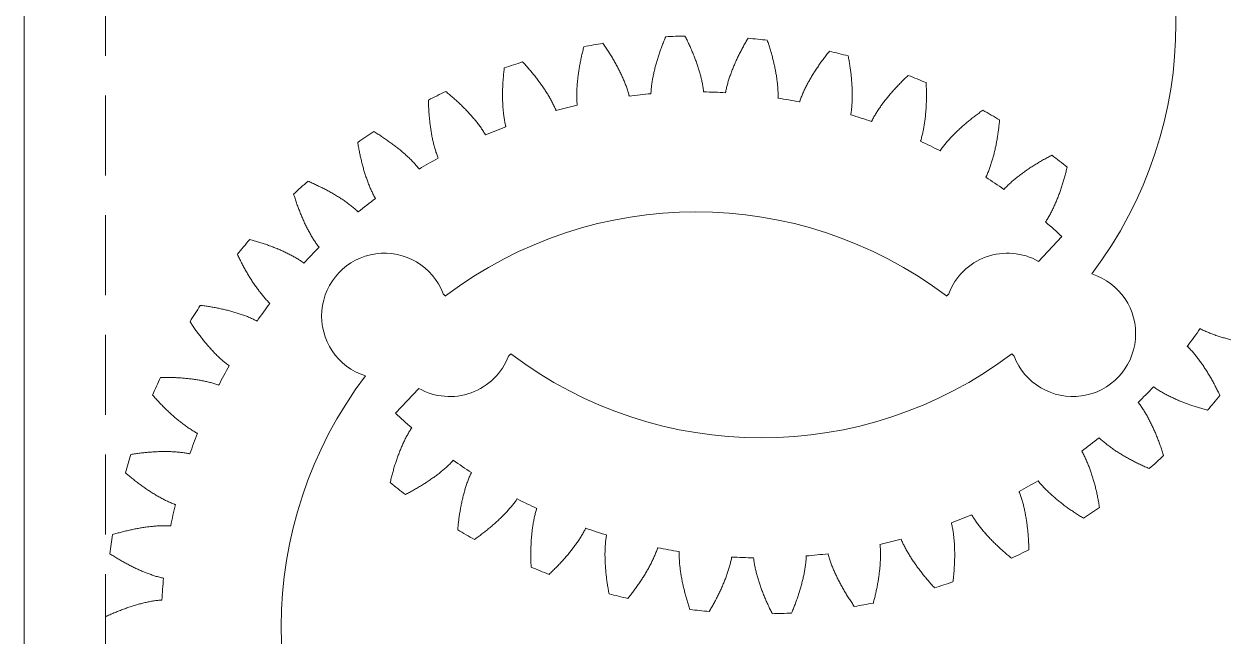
# Model space of a CAD drawing. Header units: millimetres. Extents: x 25 to 635, y 25 to 330.
# Drawn here: x 25.4 to 120.9, y 80.9 to 129.7 of the extents above; entities that cross this region are included whole.
import ezdxf

# ---------------------------------------------------------------- set-up
doc = ezdxf.new("R2010")
doc.units = ezdxf.units.MM
doc.header["$MEASUREMENT"] = 0
doc.linetypes.add('HIDDEN', pattern=[0.375, 0.25, -0.125])
for name, color, linetype, lineweight in [('Bounding Box', 7, 'Continuous', 0), ('Safe Area', 7, 'HIDDEN', 0), ('Single Set', 7, 'Continuous', 0)]:
    doc.layers.add(name, color=color, linetype=linetype, lineweight=lineweight)

msp = doc.modelspace()

# ---------------------------------------------------------------- linework, layer by layer
at = {"layer": 'Bounding Box'}
msp.add_lwpolyline([(25.4, 25.4), (635, 25.4), (635, 330.2), (25.4, 330.2)], close=True, dxfattribs=at)
at = {"layer": 'Safe Area', "ltscale": 25.4}
msp.add_lwpolyline([(628.775, 31.875), (628.775, 323.975), (31.875, 323.975), (31.875, 31.875)], close=True, dxfattribs=at)
at = {"layer": 'Single Set', "color": 1}
for p, q in [((106.134, 110.755), (107.988, 112.73)), ((110.374, 109.765), (110.382, 109.757)), ((58.76, 108.178), (58.94, 107.998)), ((98.81, 107.998), (98.99, 108.178)), ((64.14, 103.401), (63.96, 103.221)), ((104.19, 103.221), (104.01, 103.401)), ((52.576, 101.634), (52.568, 101.643)), ((56.816, 100.645), (54.962, 98.67))]:
    msp.add_line(p, q, dxfattribs=at)
for centre, radius, start, end in [((84.075, 129.7), 33, 322.83748, 37.16252), ((78.875, 81.7), 47, 99.0628, 100.9372), ((78.875, 81.7), 47, 91.0628, 92.9372), ((78.875, 81.7), 47, 83.0628, 84.9372), ((78.875, 81.7), 47, 75.0628, 76.9372), ((78.875, 81.7), 47, 107.0628, 108.9372), ((78.875, 81.7), 47, 67.0628, 68.9372), ((78.875, 81.7), 47, 115.0628, 116.9372), ((78.875, 81.7), 42.549, 86.82626, 89.17374), ((78.875, 81.7), 42.549, 94.82626, 97.17374), ((78.875, 81.7), 42.549, 78.82626, 81.17374), ((78.875, 81.7), 42.549, 102.82626, 105.17374), ((78.875, 81.7), 42.549, 70.82626, 73.17374), ((78.875, 81.7), 47, 59.0628, 60.9372), ((78.875, 81.7), 42.549, 110.82626, 113.17374), ((78.875, 81.7), 47, 123.0628, 124.9372), ((78.875, 81.7), 42.549, 62.82626, 65.17374), ((78.875, 81.7), 42.549, 118.82626, 121.17374), ((78.875, 81.7), 47, 51.0628, 52.9372), ((78.875, 81.7), 47, 131.0628, 132.9372), ((78.875, 81.7), 42.549, 54.82626, 57.17374), ((78.875, 81.7), 42.549, 126.82626, 129.17374), ((78.875, 81.7), 33, 52.83748, 127.16252), ((78.875, 81.7), 42.549, 46.82626, 49.17374), ((78.875, 81.7), 47, 139.0628, 140.9372), ((78.875, 81.7), 42.549, 134.82626, 137.17374), ((54.085, 106.407), 5, 20.74948, 252.34688), ((103.665, 106.407), 5, 60.40808, 159.25052), ((108.865, 104.993), 5, 200.74948, 72.34688), ((78.875, 81.7), 47, 147.0628, 148.9372), ((78.875, 81.7), 42.549, 142.82626, 145.17374), ((84.075, 129.7), 42.549, 322.82626, 325.17374), ((59.285, 104.993), 5, 240.40808, 339.25052), ((84.075, 129.7), 33, 232.83748, 307.16252), ((78.875, 81.7), 42.549, 150.82626, 153.17374), ((78.875, 81.7), 47, 155.0628, 156.9372), ((78.875, 81.7), 33, 142.83748, 217.16252), ((84.075, 129.7), 42.549, 314.82626, 317.17374), ((84.075, 129.7), 47, 319.0628, 320.9372), ((84.075, 129.7), 42.549, 226.82626, 229.17374), ((78.875, 81.7), 42.549, 158.82626, 161.17374), ((84.075, 129.7), 42.549, 306.82626, 309.17374), ((78.875, 81.7), 47, 163.0628, 164.9372), ((84.075, 129.7), 42.549, 234.82626, 237.17374), ((84.075, 129.7), 47, 311.0628, 312.9372), ((84.075, 129.7), 47, 231.0628, 232.9372), ((84.075, 129.7), 42.549, 298.82626, 301.17374), ((84.075, 129.7), 42.549, 242.82626, 245.17374), ((78.875, 81.7), 42.549, 166.82626, 169.17374), ((84.075, 129.7), 47, 303.0628, 304.9372), ((84.075, 129.7), 42.549, 290.82626, 293.17374), ((78.875, 81.7), 47, 171.0628, 172.9372), ((84.075, 129.7), 47, 239.0628, 240.9372), ((84.075, 129.7), 42.549, 250.82626, 253.17374), ((84.075, 129.7), 42.549, 258.82626, 261.17374), ((84.075, 129.7), 42.549, 282.82626, 285.17374), ((84.075, 129.7), 42.549, 266.82626, 269.17374), ((84.075, 129.7), 42.549, 274.82626, 277.17374), ((84.075, 129.7), 47, 295.0628, 296.9372), ((84.075, 129.7), 47, 247.0628, 248.9372), ((78.875, 81.7), 42.549, 174.82626, 177.17374), ((84.075, 129.7), 47, 287.0628, 288.9372), ((84.075, 129.7), 47, 255.0628, 256.9372), ((84.075, 129.7), 47, 279.0628, 280.9372), ((78.875, 81.7), 47, 179.0628, 180.9372), ((84.075, 129.7), 47, 263.0628, 264.9372), ((84.075, 129.7), 47, 271.0628, 272.9372)]:
    msp.add_arc(centre, radius, start, end, dxfattribs=at)
for points, knots in [([(73.562, 123.916), (73.556, 123.94), (73.525, 124.075), (73.452, 124.317), (73.343, 124.643), (73.22, 124.966), (73.086, 125.288), (72.941, 125.608), (72.787, 125.927), (72.623, 126.244), (72.451, 126.56), (72.271, 126.874), (72.082, 127.187), (71.886, 127.498), (71.683, 127.807), (71.542, 128.011), (71.472, 128.113)], [0, 0, 0, 0, 0.0074086, 0.041477, 0.0758152, 0.110422, 0.1452973, 0.180441, 0.2158529, 0.251533, 0.2874812, 0.3236977, 0.3601823, 0.3969351, 0.433956, 0.471245, 0.471245, 0.471245, 0.471245]), ([(76.467, 128.638), (76.419, 128.523), (76.323, 128.295), (76.189, 127.95), (76.062, 127.605), (75.943, 127.26), (75.832, 126.915), (75.729, 126.571), (75.635, 126.227), (75.55, 125.883), (75.475, 125.539), (75.411, 125.196), (75.358, 124.854), (75.319, 124.513), (75.298, 124.261), (75.296, 124.123), (75.295, 124.098)], [0, 0, 0, 0, 0.037289, 0.0743099, 0.1110627, 0.1475473, 0.1837637, 0.219712, 0.2553921, 0.290804, 0.3259477, 0.360823, 0.3954298, 0.4297679, 0.4638364, 0.471245, 0.471245, 0.471245, 0.471245]), ([(79.489, 124.245), (79.486, 124.269), (79.474, 124.407), (79.436, 124.657), (79.373, 124.995), (79.296, 125.332), (79.208, 125.67), (79.109, 126.007), (79.001, 126.344), (78.883, 126.681), (78.757, 127.018), (78.622, 127.354), (78.479, 127.689), (78.328, 128.025), (78.17, 128.359), (78.059, 128.581), (78.003, 128.692)], [0, 0, 0, 0, 0.0074086, 0.041477, 0.0758152, 0.110422, 0.1452973, 0.180441, 0.2158529, 0.251533, 0.2874812, 0.3236977, 0.3601823, 0.3969351, 0.433956, 0.471245, 0.471245, 0.471245, 0.471245]), ([(83.023, 128.517), (82.959, 128.41), (82.833, 128.196), (82.652, 127.874), (82.478, 127.55), (82.312, 127.225), (82.154, 126.899), (82.004, 126.572), (81.864, 126.244), (81.732, 125.915), (81.61, 125.586), (81.498, 125.255), (81.398, 124.924), (81.312, 124.592), (81.256, 124.345), (81.235, 124.208), (81.231, 124.184)], [0, 0, 0, 0, 0.037289, 0.0743099, 0.1110627, 0.1475473, 0.1837637, 0.219712, 0.2553921, 0.290804, 0.3259477, 0.360823, 0.3954298, 0.4297679, 0.4638364, 0.471245, 0.471245, 0.471245, 0.471245]), ([(85.404, 123.745), (85.405, 123.77), (85.412, 123.908), (85.409, 124.161), (85.394, 124.504), (85.365, 124.849), (85.324, 125.195), (85.274, 125.543), (85.213, 125.892), (85.143, 126.242), (85.065, 126.593), (84.978, 126.945), (84.883, 127.297), (84.781, 127.65), (84.671, 128.003), (84.591, 128.238), (84.552, 128.356)], [0, 0, 0, 0, 0.0074086, 0.041477, 0.0758152, 0.110422, 0.1452973, 0.180441, 0.2158529, 0.251533, 0.2874812, 0.3236977, 0.3601823, 0.3969351, 0.433956, 0.471245, 0.471245, 0.471245, 0.471245]), ([(69.958, 127.846), (69.926, 127.726), (69.864, 127.486), (69.778, 127.126), (69.7, 126.767), (69.63, 126.409), (69.568, 126.052), (69.515, 125.696), (69.47, 125.342), (69.434, 124.99), (69.407, 124.64), (69.391, 124.291), (69.386, 123.945), (69.395, 123.602), (69.41, 123.349), (69.426, 123.212), (69.429, 123.187)], [0, 0, 0, 0, 0.037289, 0.0743099, 0.1110627, 0.1475473, 0.1837637, 0.219712, 0.2553921, 0.290804, 0.3259477, 0.360823, 0.3954298, 0.4297679, 0.4638364, 0.471245, 0.471245, 0.471245, 0.471245]), ([(89.498, 127.484), (89.42, 127.387), (89.266, 127.193), (89.041, 126.899), (88.824, 126.602), (88.614, 126.303), (88.413, 126.003), (88.219, 125.7), (88.034, 125.395), (87.858, 125.088), (87.691, 124.778), (87.535, 124.466), (87.389, 124.152), (87.257, 123.835), (87.168, 123.598), (87.128, 123.466), (87.12, 123.443)], [0, 0, 0, 0, 0.037289, 0.0743099, 0.1110627, 0.1475473, 0.1837637, 0.219712, 0.2553921, 0.290804, 0.3259477, 0.360823, 0.3954298, 0.4297679, 0.4638364, 0.471245, 0.471245, 0.471245, 0.471245]), ([(91.192, 122.427), (91.196, 122.452), (91.223, 122.587), (91.255, 122.838), (91.288, 123.18), (91.307, 123.526), (91.315, 123.874), (91.313, 124.226), (91.302, 124.58), (91.281, 124.936), (91.253, 125.295), (91.216, 125.655), (91.171, 126.017), (91.118, 126.381), (91.058, 126.746), (91.013, 126.99), (90.99, 127.112)], [0, 0, 0, 0, 0.0074086, 0.041477, 0.0758152, 0.110422, 0.1452973, 0.180441, 0.2158529, 0.251533, 0.2874812, 0.3236977, 0.3601823, 0.3969351, 0.433956, 0.471245, 0.471245, 0.471245, 0.471245]), ([(63.622, 126.156), (63.608, 126.033), (63.579, 125.787), (63.545, 125.418), (63.518, 125.051), (63.498, 124.687), (63.486, 124.325), (63.483, 123.965), (63.487, 123.609), (63.501, 123.255), (63.523, 122.904), (63.556, 122.557), (63.599, 122.213), (63.655, 121.875), (63.705, 121.626), (63.741, 121.493), (63.747, 121.469)], [0, 0, 0, 0, 0.037289, 0.0743099, 0.1110627, 0.1475473, 0.1837637, 0.219712, 0.2553921, 0.290804, 0.3259477, 0.360823, 0.3954298, 0.4297679, 0.4638364, 0.471245, 0.471245, 0.471245, 0.471245]), ([(67.738, 122.766), (67.729, 122.789), (67.679, 122.918), (67.574, 123.148), (67.42, 123.455), (67.253, 123.758), (67.076, 124.058), (66.888, 124.355), (66.691, 124.649), (66.485, 124.941), (66.27, 125.229), (66.048, 125.515), (65.818, 125.799), (65.581, 126.079), (65.336, 126.357), (65.168, 126.54), (65.084, 126.631)], [0, 0, 0, 0, 0.0074086, 0.041477, 0.0758152, 0.110422, 0.1452973, 0.180441, 0.2158529, 0.251533, 0.2874812, 0.3236977, 0.3601823, 0.3969351, 0.433956, 0.471245, 0.471245, 0.471245, 0.471245]), ([(95.766, 125.56), (95.676, 125.474), (95.496, 125.304), (95.233, 125.044), (94.976, 124.78), (94.727, 124.514), (94.486, 124.244), (94.252, 123.971), (94.026, 123.695), (93.809, 123.415), (93.6, 123.132), (93.402, 122.845), (93.214, 122.554), (93.04, 122.258), (92.919, 122.036), (92.86, 121.911), (92.85, 121.889)], [0, 0, 0, 0, 0.037289, 0.0743099, 0.1110627, 0.1475473, 0.1837637, 0.219712, 0.2553921, 0.290804, 0.3259477, 0.360823, 0.3954298, 0.4297679, 0.4638364, 0.471245, 0.471245, 0.471245, 0.471245]), ([(62.131, 120.816), (62.119, 120.838), (62.052, 120.959), (61.915, 121.171), (61.721, 121.454), (61.513, 121.731), (61.295, 122.004), (61.068, 122.272), (60.832, 122.536), (60.587, 122.796), (60.335, 123.052), (60.075, 123.304), (59.808, 123.552), (59.534, 123.797), (59.253, 124.039), (59.061, 124.196), (58.965, 124.275)], [0, 0, 0, 0, 0.0074086, 0.041477, 0.0758152, 0.110422, 0.1452973, 0.180441, 0.2158529, 0.251533, 0.2874812, 0.3236977, 0.3601823, 0.3969351, 0.433956, 0.471245, 0.471245, 0.471245, 0.471245]), ([(96.74, 120.317), (96.748, 120.34), (96.793, 120.471), (96.86, 120.715), (96.94, 121.049), (97.007, 121.389), (97.063, 121.733), (97.111, 122.081), (97.149, 122.433), (97.178, 122.789), (97.199, 123.148), (97.213, 123.51), (97.219, 123.874), (97.217, 124.242), (97.209, 124.612), (97.198, 124.86), (97.192, 124.984)], [0, 0, 0, 0, 0.0074086, 0.041477, 0.0758152, 0.110422, 0.1452973, 0.180441, 0.2158529, 0.251533, 0.2874812, 0.3236977, 0.3601823, 0.3969351, 0.433956, 0.471245, 0.471245, 0.471245, 0.471245]), ([(57.583, 123.601), (57.586, 123.476), (57.592, 123.229), (57.61, 122.859), (57.634, 122.492), (57.665, 122.129), (57.704, 121.768), (57.75, 121.412), (57.805, 121.059), (57.867, 120.711), (57.938, 120.366), (58.019, 120.027), (58.109, 119.693), (58.212, 119.365), (58.296, 119.127), (58.35, 118.999), (58.36, 118.977)], [0, 0, 0, 0, 0.037289, 0.0743099, 0.1110627, 0.1475473, 0.1837637, 0.219712, 0.2553921, 0.290804, 0.3259477, 0.360823, 0.3954298, 0.4297679, 0.4638364, 0.471245, 0.471245, 0.471245, 0.471245]), ([(101.706, 122.782), (101.605, 122.71), (101.403, 122.567), (101.106, 122.345), (100.815, 122.12), (100.531, 121.891), (100.255, 121.658), (99.985, 121.42), (99.723, 121.178), (99.469, 120.931), (99.223, 120.679), (98.987, 120.423), (98.761, 120.161), (98.547, 119.892), (98.396, 119.689), (98.32, 119.573), (98.307, 119.553)], [0, 0, 0, 0, 0.037289, 0.0743099, 0.1110627, 0.1475473, 0.1837637, 0.219712, 0.2553921, 0.290804, 0.3259477, 0.360823, 0.3954298, 0.4297679, 0.4638364, 0.471245, 0.471245, 0.471245, 0.471245]), ([(101.941, 117.455), (101.952, 117.477), (102.015, 117.6), (102.115, 117.832), (102.24, 118.152), (102.354, 118.479), (102.458, 118.812), (102.553, 119.15), (102.64, 119.494), (102.718, 119.842), (102.79, 120.194), (102.853, 120.551), (102.91, 120.911), (102.96, 121.275), (103.003, 121.643), (103.026, 121.89), (103.038, 122.013)], [0, 0, 0, 0, 0.0074086, 0.041477, 0.0758152, 0.110422, 0.1452973, 0.180441, 0.2158529, 0.251533, 0.2874812, 0.3236977, 0.3601823, 0.3969351, 0.433956, 0.471245, 0.471245, 0.471245, 0.471245]), ([(56.85, 118.105), (56.835, 118.125), (56.752, 118.235), (56.587, 118.427), (56.355, 118.68), (56.111, 118.925), (55.857, 119.165), (55.595, 119.399), (55.324, 119.627), (55.046, 119.85), (54.76, 120.069), (54.468, 120.282), (54.169, 120.491), (53.863, 120.696), (53.551, 120.896), (53.34, 121.025), (53.234, 121.089)], [0, 0, 0, 0, 0.0074086, 0.041477, 0.0758152, 0.110422, 0.1452973, 0.180441, 0.2158529, 0.251533, 0.2874812, 0.3236977, 0.3601823, 0.3969351, 0.433956, 0.471245, 0.471245, 0.471245, 0.471245]), ([(51.959, 120.23), (51.979, 120.107), (52.02, 119.863), (52.088, 119.499), (52.163, 119.139), (52.245, 118.783), (52.333, 118.432), (52.429, 118.085), (52.532, 117.744), (52.642, 117.407), (52.761, 117.076), (52.888, 116.752), (53.024, 116.433), (53.171, 116.123), (53.288, 115.898), (53.359, 115.78), (53.371, 115.759)], [0, 0, 0, 0, 0.037289, 0.0743099, 0.1110627, 0.1475473, 0.1837637, 0.219712, 0.2553921, 0.290804, 0.3259477, 0.360823, 0.3954298, 0.4297679, 0.4638364, 0.471245, 0.471245, 0.471245, 0.471245]), ([(107.201, 119.205), (107.091, 119.148), (106.871, 119.034), (106.546, 118.856), (106.227, 118.673), (105.914, 118.486), (105.608, 118.293), (105.307, 118.095), (105.014, 117.892), (104.728, 117.683), (104.45, 117.468), (104.181, 117.247), (103.92, 117.019), (103.671, 116.783), (103.493, 116.603), (103.402, 116.499), (103.386, 116.48)], [0, 0, 0, 0, 0.037289, 0.0743099, 0.1110627, 0.1475473, 0.1837637, 0.219712, 0.2553921, 0.290804, 0.3259477, 0.360823, 0.3954298, 0.4297679, 0.4638364, 0.471245, 0.471245, 0.471245, 0.471245]), ([(106.692, 113.897), (106.706, 113.917), (106.786, 114.03), (106.917, 114.246), (107.086, 114.545), (107.244, 114.853), (107.393, 115.169), (107.535, 115.49), (107.668, 115.818), (107.795, 116.152), (107.914, 116.491), (108.027, 116.835), (108.133, 117.184), (108.233, 117.538), (108.327, 117.896), (108.384, 118.137), (108.413, 118.258)], [0, 0, 0, 0, 0.0074086, 0.041477, 0.0758152, 0.110422, 0.1452973, 0.180441, 0.2158529, 0.251533, 0.2874812, 0.3236977, 0.3601823, 0.3969351, 0.433956, 0.471245, 0.471245, 0.471245, 0.471245]), ([(51.998, 114.685), (51.98, 114.703), (51.882, 114.801), (51.693, 114.968), (51.427, 115.186), (51.151, 115.395), (50.867, 115.597), (50.575, 115.792), (50.275, 115.98), (49.968, 116.163), (49.655, 116.339), (49.336, 116.51), (49.01, 116.675), (48.679, 116.835), (48.343, 116.99), (48.115, 117.088), (48.001, 117.137)], [0, 0, 0, 0, 0.0074086, 0.041477, 0.0758152, 0.110422, 0.1452973, 0.180441, 0.2158529, 0.251533, 0.2874812, 0.3236977, 0.3601823, 0.3969351, 0.433956, 0.471245, 0.471245, 0.471245, 0.471245]), ([(46.859, 116.109), (46.896, 115.99), (46.97, 115.754), (47.089, 115.403), (47.213, 115.057), (47.343, 114.716), (47.48, 114.381), (47.622, 114.051), (47.772, 113.727), (47.928, 113.409), (48.091, 113.098), (48.262, 112.794), (48.442, 112.497), (48.631, 112.211), (48.777, 112.005), (48.864, 111.897), (48.88, 111.878)], [0, 0, 0, 0, 0.037289, 0.0743099, 0.1110627, 0.1475473, 0.1837637, 0.219712, 0.2553921, 0.290804, 0.3259477, 0.360823, 0.3954298, 0.4297679, 0.4638364, 0.471245, 0.471245, 0.471245, 0.471245]), ([(47.669, 110.624), (47.649, 110.639), (47.538, 110.722), (47.327, 110.861), (47.034, 111.04), (46.732, 111.209), (46.422, 111.369), (46.105, 111.521), (45.782, 111.666), (45.453, 111.804), (45.118, 111.936), (44.778, 112.06), (44.433, 112.179), (44.083, 112.291), (43.729, 112.397), (43.49, 112.463), (43.37, 112.496)], [0, 0, 0, 0, 0.0074086, 0.041477, 0.0758152, 0.110422, 0.1452973, 0.180441, 0.2158529, 0.251533, 0.2874812, 0.3236977, 0.3601823, 0.3969351, 0.433956, 0.471245, 0.471245, 0.471245, 0.471245]), ([(42.382, 111.318), (42.435, 111.206), (42.541, 110.982), (42.707, 110.651), (42.879, 110.326), (43.055, 110.007), (43.237, 109.693), (43.424, 109.386), (43.617, 109.086), (43.816, 108.793), (44.021, 108.508), (44.233, 108.231), (44.452, 107.962), (44.679, 107.705), (44.852, 107.521), (44.953, 107.426), (44.972, 107.41)], [0, 0, 0, 0, 0.037289, 0.0743099, 0.1110627, 0.1475473, 0.1837637, 0.219712, 0.2553921, 0.290804, 0.3259477, 0.360823, 0.3954298, 0.4297679, 0.4638364, 0.471245, 0.471245, 0.471245, 0.471245]), ([(43.947, 105.999), (43.925, 106.011), (43.804, 106.078), (43.576, 106.186), (43.261, 106.323), (42.938, 106.448), (42.609, 106.564), (42.274, 106.67), (41.934, 106.769), (41.589, 106.86), (41.239, 106.943), (40.885, 107.019), (40.527, 107.089), (40.164, 107.151), (39.798, 107.207), (39.553, 107.239), (39.429, 107.255)], [0, 0, 0, 0, 0.0074086, 0.041477, 0.0758152, 0.110422, 0.1452973, 0.180441, 0.2158529, 0.251533, 0.2874812, 0.3236977, 0.3601823, 0.3969351, 0.433956, 0.471245, 0.471245, 0.471245, 0.471245]), ([(38.615, 105.951), (38.683, 105.847), (38.819, 105.64), (39.03, 105.336), (39.245, 105.038), (39.464, 104.746), (39.688, 104.461), (39.916, 104.183), (40.149, 103.913), (40.387, 103.65), (40.629, 103.396), (40.878, 103.151), (41.132, 102.916), (41.392, 102.693), (41.59, 102.534), (41.703, 102.455), (41.723, 102.441)], [0, 0, 0, 0, 0.037289, 0.0743099, 0.1110627, 0.1475473, 0.1837637, 0.219712, 0.2553921, 0.290804, 0.3259477, 0.360823, 0.3954298, 0.4297679, 0.4638364, 0.471245, 0.471245, 0.471245, 0.471245]), ([(119.003, 105.4), (119.025, 105.389), (119.146, 105.322), (119.374, 105.213), (119.689, 105.077), (120.012, 104.952), (120.341, 104.836), (120.676, 104.729), (121.016, 104.631), (121.361, 104.54), (121.711, 104.456), (122.065, 104.38), (122.423, 104.311), (122.786, 104.249), (123.152, 104.193), (123.397, 104.161), (123.521, 104.145)], [0, 0, 0, 0, 0.0074086, 0.041477, 0.0758152, 0.110422, 0.1452973, 0.180441, 0.2158529, 0.251533, 0.2874812, 0.3236977, 0.3601823, 0.3969351, 0.433956, 0.471245, 0.471245, 0.471245, 0.471245]), ([(120.568, 100.082), (120.515, 100.194), (120.409, 100.418), (120.243, 100.749), (120.071, 101.074), (119.895, 101.393), (119.713, 101.707), (119.526, 102.013), (119.333, 102.313), (119.134, 102.607), (118.929, 102.892), (118.717, 103.169), (118.498, 103.438), (118.271, 103.695), (118.098, 103.879), (117.997, 103.973), (117.978, 103.99)], [0, 0, 0, 0, 0.037289, 0.0743099, 0.1110627, 0.1475473, 0.1837637, 0.219712, 0.2553921, 0.290804, 0.3259477, 0.360823, 0.3954298, 0.4297679, 0.4638364, 0.471245, 0.471245, 0.471245, 0.471245]), ([(40.905, 100.902), (40.882, 100.911), (40.753, 100.96), (40.511, 101.035), (40.18, 101.127), (39.843, 101.206), (39.501, 101.274), (39.155, 101.334), (38.804, 101.384), (38.45, 101.426), (38.092, 101.46), (37.731, 101.486), (37.366, 101.505), (36.999, 101.516), (36.629, 101.52), (36.381, 101.518), (36.257, 101.516)], [0, 0, 0, 0, 0.0074086, 0.041477, 0.0758152, 0.110422, 0.1452973, 0.180441, 0.2158529, 0.251533, 0.2874812, 0.3236977, 0.3601823, 0.3969351, 0.433956, 0.471245, 0.471245, 0.471245, 0.471245]), ([(115.281, 100.776), (115.301, 100.761), (115.412, 100.678), (115.623, 100.539), (115.916, 100.36), (116.218, 100.191), (116.528, 100.031), (116.845, 99.878), (117.168, 99.733), (117.497, 99.595), (117.832, 99.464), (118.172, 99.34), (118.517, 99.221), (118.867, 99.109), (119.221, 99.003), (119.46, 98.937), (119.58, 98.904)], [0, 0, 0, 0, 0.0074086, 0.041477, 0.0758152, 0.110422, 0.1452973, 0.180441, 0.2158529, 0.251533, 0.2874812, 0.3236977, 0.3601823, 0.3969351, 0.433956, 0.471245, 0.471245, 0.471245, 0.471245]), ([(35.631, 100.112), (35.714, 100.018), (35.877, 99.832), (36.128, 99.56), (36.383, 99.295), (36.64, 99.037), (36.901, 98.786), (37.166, 98.542), (37.434, 98.307), (37.706, 98.08), (37.982, 97.862), (38.262, 97.654), (38.546, 97.456), (38.836, 97.272), (39.053, 97.143), (39.176, 97.08), (39.198, 97.069)], [0, 0, 0, 0, 0.037289, 0.0743099, 0.1110627, 0.1475473, 0.1837637, 0.219712, 0.2553921, 0.290804, 0.3259477, 0.360823, 0.3954298, 0.4297679, 0.4638364, 0.471245, 0.471245, 0.471245, 0.471245]), ([(116.091, 95.291), (116.054, 95.41), (115.98, 95.646), (115.861, 95.997), (115.737, 96.343), (115.607, 96.684), (115.47, 97.019), (115.327, 97.349), (115.178, 97.673), (115.022, 97.991), (114.859, 98.302), (114.688, 98.606), (114.508, 98.902), (114.319, 99.189), (114.173, 99.395), (114.086, 99.503), (114.07, 99.522)], [0, 0, 0, 0, 0.037289, 0.0743099, 0.1110627, 0.1475473, 0.1837637, 0.219712, 0.2553921, 0.290804, 0.3259477, 0.360823, 0.3954298, 0.4297679, 0.4638364, 0.471245, 0.471245, 0.471245, 0.471245]), ([(56.258, 97.503), (56.244, 97.483), (56.164, 97.37), (56.033, 97.153), (55.864, 96.854), (55.706, 96.546), (55.557, 96.231), (55.415, 95.909), (55.282, 95.581), (55.155, 95.248), (55.036, 94.909), (54.923, 94.564), (54.817, 94.215), (54.717, 93.862), (54.623, 93.504), (54.566, 93.263), (54.537, 93.142)], [0, 0, 0, 0, 0.0074086, 0.041477, 0.0758152, 0.110422, 0.1452973, 0.180441, 0.2158529, 0.251533, 0.2874812, 0.3236977, 0.3601823, 0.3969351, 0.433956, 0.471245, 0.471245, 0.471245, 0.471245]), ([(110.952, 96.714), (110.97, 96.697), (111.067, 96.599), (111.257, 96.432), (111.523, 96.214), (111.799, 96.005), (112.083, 95.803), (112.375, 95.608), (112.675, 95.419), (112.982, 95.237), (113.295, 95.06), (113.614, 94.89), (113.94, 94.724), (114.271, 94.565), (114.607, 94.41), (114.834, 94.312), (114.949, 94.262)], [0, 0, 0, 0, 0.0074086, 0.041477, 0.0758152, 0.110422, 0.1452973, 0.180441, 0.2158529, 0.251533, 0.2874812, 0.3236977, 0.3601823, 0.3969351, 0.433956, 0.471245, 0.471245, 0.471245, 0.471245]), ([(38.602, 95.431), (38.578, 95.436), (38.443, 95.467), (38.194, 95.508), (37.853, 95.553), (37.508, 95.584), (37.16, 95.604), (36.809, 95.615), (36.455, 95.616), (36.098, 95.608), (35.739, 95.592), (35.377, 95.567), (35.014, 95.535), (34.649, 95.495), (34.281, 95.448), (34.037, 95.411), (33.914, 95.392)], [0, 0, 0, 0, 0.0074086, 0.041477, 0.0758152, 0.110422, 0.1452973, 0.180441, 0.2158529, 0.251533, 0.2874812, 0.3236977, 0.3601823, 0.3969351, 0.433956, 0.471245, 0.471245, 0.471245, 0.471245]), ([(110.991, 91.17), (110.971, 91.293), (110.93, 91.537), (110.862, 91.901), (110.787, 92.261), (110.705, 92.617), (110.616, 92.968), (110.521, 93.314), (110.418, 93.656), (110.308, 93.993), (110.189, 94.323), (110.062, 94.648), (109.926, 94.967), (109.779, 95.277), (109.662, 95.501), (109.591, 95.62), (109.579, 95.641)], [0, 0, 0, 0, 0.037289, 0.0743099, 0.1110627, 0.1475473, 0.1837637, 0.219712, 0.2553921, 0.290804, 0.3259477, 0.360823, 0.3954298, 0.4297679, 0.4638364, 0.471245, 0.471245, 0.471245, 0.471245]), ([(55.749, 92.195), (55.859, 92.252), (56.079, 92.366), (56.404, 92.544), (56.723, 92.726), (57.036, 92.914), (57.342, 93.107), (57.642, 93.305), (57.936, 93.508), (58.222, 93.717), (58.5, 93.932), (58.769, 94.153), (59.03, 94.381), (59.279, 94.617), (59.457, 94.797), (59.548, 94.901), (59.564, 94.92)], [0, 0, 0, 0, 0.037289, 0.0743099, 0.1110627, 0.1475473, 0.1837637, 0.219712, 0.2553921, 0.290804, 0.3259477, 0.360823, 0.3954298, 0.4297679, 0.4638364, 0.471245, 0.471245, 0.471245, 0.471245]), ([(33.49, 93.914), (33.584, 93.833), (33.772, 93.672), (34.059, 93.437), (34.347, 93.21), (34.639, 92.99), (34.932, 92.778), (35.228, 92.574), (35.526, 92.378), (35.827, 92.191), (36.131, 92.014), (36.437, 91.847), (36.746, 91.69), (37.058, 91.548), (37.291, 91.45), (37.422, 91.405), (37.446, 91.397)], [0, 0, 0, 0, 0.037289, 0.0743099, 0.1110627, 0.1475473, 0.1837637, 0.219712, 0.2553921, 0.290804, 0.3259477, 0.360823, 0.3954298, 0.4297679, 0.4638364, 0.471245, 0.471245, 0.471245, 0.471245]), ([(61.009, 93.945), (60.998, 93.923), (60.935, 93.8), (60.835, 93.568), (60.71, 93.248), (60.596, 92.921), (60.492, 92.588), (60.397, 92.25), (60.31, 91.906), (60.232, 91.558), (60.16, 91.206), (60.097, 90.849), (60.04, 90.489), (59.99, 90.125), (59.947, 89.757), (59.924, 89.51), (59.912, 89.387)], [0, 0, 0, 0, 0.0074086, 0.041477, 0.0758152, 0.110422, 0.1452973, 0.180441, 0.2158529, 0.251533, 0.2874812, 0.3236977, 0.3601823, 0.3969351, 0.433956, 0.471245, 0.471245, 0.471245, 0.471245]), ([(106.1, 93.295), (106.115, 93.275), (106.198, 93.165), (106.363, 92.973), (106.595, 92.72), (106.839, 92.474), (107.093, 92.235), (107.355, 92.001), (107.626, 91.773), (107.904, 91.549), (108.19, 91.331), (108.482, 91.117), (108.781, 90.908), (109.087, 90.704), (109.399, 90.504), (109.61, 90.375), (109.716, 90.31)], [0, 0, 0, 0, 0.0074086, 0.041477, 0.0758152, 0.110422, 0.1452973, 0.180441, 0.2158529, 0.251533, 0.2874812, 0.3236977, 0.3601823, 0.3969351, 0.433956, 0.471245, 0.471245, 0.471245, 0.471245]), ([(61.244, 88.618), (61.345, 88.69), (61.547, 88.833), (61.844, 89.054), (62.135, 89.279), (62.418, 89.509), (62.695, 89.742), (62.965, 89.98), (63.227, 90.222), (63.481, 90.469), (63.727, 90.721), (63.963, 90.977), (64.189, 91.239), (64.403, 91.508), (64.554, 91.71), (64.63, 91.826), (64.643, 91.847)], [0, 0, 0, 0, 0.037289, 0.0743099, 0.1110627, 0.1475473, 0.1837637, 0.219712, 0.2553921, 0.290804, 0.3259477, 0.360823, 0.3954298, 0.4297679, 0.4638364, 0.471245, 0.471245, 0.471245, 0.471245]), ([(105.367, 87.799), (105.364, 87.923), (105.358, 88.171), (105.34, 88.541), (105.316, 88.908), (105.285, 89.271), (105.246, 89.631), (105.2, 89.988), (105.145, 90.341), (105.083, 90.689), (105.012, 91.033), (104.931, 91.373), (104.841, 91.707), (104.738, 92.034), (104.654, 92.273), (104.6, 92.4), (104.59, 92.423)], [0, 0, 0, 0, 0.037289, 0.0743099, 0.1110627, 0.1475473, 0.1837637, 0.219712, 0.2553921, 0.290804, 0.3259477, 0.360823, 0.3954298, 0.4297679, 0.4638364, 0.471245, 0.471245, 0.471245, 0.471245]), ([(66.21, 91.083), (66.202, 91.06), (66.157, 90.929), (66.09, 90.685), (66.01, 90.351), (65.943, 90.011), (65.886, 89.667), (65.839, 89.319), (65.801, 88.967), (65.772, 88.611), (65.751, 88.252), (65.737, 87.89), (65.731, 87.525), (65.733, 87.158), (65.741, 86.788), (65.752, 86.54), (65.758, 86.416)], [0, 0, 0, 0, 0.0074086, 0.041477, 0.0758152, 0.110422, 0.1452973, 0.180441, 0.2158529, 0.251533, 0.2874812, 0.3236977, 0.3601823, 0.3969351, 0.433956, 0.471245, 0.471245, 0.471245, 0.471245]), ([(99.328, 85.244), (99.342, 85.367), (99.371, 85.613), (99.405, 85.982), (99.432, 86.349), (99.452, 86.713), (99.464, 87.075), (99.467, 87.434), (99.463, 87.791), (99.449, 88.145), (99.427, 88.496), (99.394, 88.843), (99.351, 89.187), (99.294, 89.525), (99.245, 89.773), (99.209, 89.907), (99.203, 89.931)], [0, 0, 0, 0, 0.037289, 0.0743099, 0.1110627, 0.1475473, 0.1837637, 0.219712, 0.2553921, 0.290804, 0.3259477, 0.360823, 0.3954298, 0.4297679, 0.4638364, 0.471245, 0.471245, 0.471245, 0.471245]), ([(100.819, 90.584), (100.831, 90.562), (100.898, 90.441), (101.035, 90.228), (101.229, 89.946), (101.437, 89.668), (101.655, 89.396), (101.882, 89.128), (102.118, 88.864), (102.363, 88.604), (102.615, 88.348), (102.875, 88.096), (103.142, 87.847), (103.416, 87.603), (103.697, 87.361), (103.889, 87.204), (103.985, 87.125)], [0, 0, 0, 0, 0.0074086, 0.041477, 0.0758152, 0.110422, 0.1452973, 0.180441, 0.2158529, 0.251533, 0.2874812, 0.3236977, 0.3601823, 0.3969351, 0.433956, 0.471245, 0.471245, 0.471245, 0.471245]), ([(37.083, 89.692), (37.059, 89.694), (36.921, 89.706), (36.668, 89.712), (36.325, 89.709), (35.979, 89.691), (35.631, 89.663), (35.282, 89.625), (34.931, 89.576), (34.579, 89.519), (34.225, 89.453), (33.871, 89.378), (33.515, 89.296), (33.159, 89.206), (32.802, 89.108), (32.565, 89.037), (32.446, 89.001)], [0, 0, 0, 0, 0.0074086, 0.041477, 0.0758152, 0.110422, 0.1452973, 0.180441, 0.2158529, 0.251533, 0.2874812, 0.3236977, 0.3601823, 0.3969351, 0.433956, 0.471245, 0.471245, 0.471245, 0.471245]), ([(67.184, 85.84), (67.274, 85.925), (67.454, 86.096), (67.717, 86.356), (67.974, 86.619), (68.223, 86.886), (68.464, 87.156), (68.698, 87.429), (68.924, 87.705), (69.141, 87.985), (69.35, 88.268), (69.548, 88.555), (69.735, 88.846), (69.91, 89.141), (70.031, 89.363), (70.09, 89.489), (70.1, 89.511)], [0, 0, 0, 0, 0.037289, 0.0743099, 0.1110627, 0.1475473, 0.1837637, 0.219712, 0.2553921, 0.290804, 0.3259477, 0.360823, 0.3954298, 0.4297679, 0.4638364, 0.471245, 0.471245, 0.471245, 0.471245]), ([(71.758, 88.972), (71.754, 88.948), (71.727, 88.812), (71.695, 88.561), (71.662, 88.22), (71.643, 87.874), (71.635, 87.525), (71.637, 87.174), (71.648, 86.82), (71.668, 86.464), (71.697, 86.105), (71.734, 85.745), (71.779, 85.383), (71.832, 85.019), (71.892, 84.654), (71.937, 84.41), (71.96, 84.288)], [0, 0, 0, 0, 0.0074086, 0.041477, 0.0758152, 0.110422, 0.1452973, 0.180441, 0.2158529, 0.251533, 0.2874812, 0.3236977, 0.3601823, 0.3969351, 0.433956, 0.471245, 0.471245, 0.471245, 0.471245]), ([(73.452, 83.916), (73.53, 84.013), (73.684, 84.207), (73.909, 84.501), (74.126, 84.798), (74.336, 85.096), (74.537, 85.397), (74.731, 85.7), (74.916, 86.005), (75.092, 86.312), (75.259, 86.622), (75.415, 86.934), (75.561, 87.248), (75.693, 87.565), (75.782, 87.801), (75.822, 87.934), (75.83, 87.957)], [0, 0, 0, 0, 0.037289, 0.0743099, 0.1110627, 0.1475473, 0.1837637, 0.219712, 0.2553921, 0.290804, 0.3259477, 0.360823, 0.3954298, 0.4297679, 0.4638364, 0.471245, 0.471245, 0.471245, 0.471245]), ([(92.992, 83.554), (93.024, 83.674), (93.086, 83.914), (93.172, 84.274), (93.249, 84.633), (93.32, 84.991), (93.382, 85.348), (93.435, 85.703), (93.48, 86.057), (93.516, 86.41), (93.543, 86.76), (93.559, 87.109), (93.564, 87.455), (93.555, 87.798), (93.54, 88.051), (93.524, 88.188), (93.521, 88.212)], [0, 0, 0, 0, 0.037289, 0.0743099, 0.1110627, 0.1475473, 0.1837637, 0.219712, 0.2553921, 0.290804, 0.3259477, 0.360823, 0.3954298, 0.4297679, 0.4638364, 0.471245, 0.471245, 0.471245, 0.471245]), ([(95.212, 88.634), (95.221, 88.611), (95.271, 88.482), (95.376, 88.252), (95.53, 87.945), (95.697, 87.642), (95.874, 87.342), (96.062, 87.045), (96.259, 86.75), (96.465, 86.459), (96.68, 86.17), (96.902, 85.884), (97.132, 85.601), (97.369, 85.321), (97.614, 85.042), (97.781, 84.86), (97.866, 84.769)], [0, 0, 0, 0, 0.0074086, 0.041477, 0.0758152, 0.110422, 0.1452973, 0.180441, 0.2158529, 0.251533, 0.2874812, 0.3236977, 0.3601823, 0.3969351, 0.433956, 0.471245, 0.471245, 0.471245, 0.471245]), ([(32.232, 87.479), (32.336, 87.412), (32.545, 87.278), (32.861, 87.086), (33.179, 86.901), (33.498, 86.724), (33.818, 86.554), (34.139, 86.393), (34.462, 86.241), (34.786, 86.098), (35.111, 85.965), (35.438, 85.842), (35.765, 85.73), (36.094, 85.632), (36.339, 85.568), (36.475, 85.542), (36.499, 85.537)], [0, 0, 0, 0, 0.037289, 0.0743099, 0.1110627, 0.1475473, 0.1837637, 0.219712, 0.2553921, 0.290804, 0.3259477, 0.360823, 0.3954298, 0.4297679, 0.4638364, 0.471245, 0.471245, 0.471245, 0.471245]), ([(77.546, 87.655), (77.545, 87.63), (77.538, 87.492), (77.541, 87.239), (77.556, 86.896), (77.585, 86.551), (77.626, 86.204), (77.676, 85.857), (77.737, 85.508), (77.807, 85.158), (77.885, 84.807), (77.972, 84.455), (78.067, 84.103), (78.169, 83.75), (78.279, 83.396), (78.359, 83.162), (78.398, 83.044)], [0, 0, 0, 0, 0.0074086, 0.041477, 0.0758152, 0.110422, 0.1452973, 0.180441, 0.2158529, 0.251533, 0.2874812, 0.3236977, 0.3601823, 0.3969351, 0.433956, 0.471245, 0.471245, 0.471245, 0.471245]), ([(79.927, 82.883), (79.991, 82.99), (80.117, 83.203), (80.298, 83.526), (80.472, 83.85), (80.638, 84.175), (80.796, 84.501), (80.946, 84.828), (81.086, 85.156), (81.218, 85.484), (81.34, 85.814), (81.452, 86.145), (81.552, 86.476), (81.638, 86.808), (81.694, 87.055), (81.715, 87.192), (81.719, 87.216)], [0, 0, 0, 0, 0.037289, 0.0743099, 0.1110627, 0.1475473, 0.1837637, 0.219712, 0.2553921, 0.290804, 0.3259477, 0.360823, 0.3954298, 0.4297679, 0.4638364, 0.471245, 0.471245, 0.471245, 0.471245]), ([(83.461, 87.155), (83.464, 87.131), (83.476, 86.993), (83.514, 86.743), (83.577, 86.405), (83.654, 86.068), (83.742, 85.73), (83.841, 85.393), (83.949, 85.056), (84.067, 84.719), (84.193, 84.382), (84.328, 84.046), (84.471, 83.71), (84.622, 83.375), (84.78, 83.04), (84.891, 82.819), (84.947, 82.708)], [0, 0, 0, 0, 0.0074086, 0.041477, 0.0758152, 0.110422, 0.1452973, 0.180441, 0.2158529, 0.251533, 0.2874812, 0.3236977, 0.3601823, 0.3969351, 0.433956, 0.471245, 0.471245, 0.471245, 0.471245]), ([(86.483, 82.762), (86.531, 82.876), (86.627, 83.105), (86.761, 83.45), (86.888, 83.795), (87.007, 84.14), (87.118, 84.484), (87.221, 84.829), (87.315, 85.173), (87.4, 85.517), (87.475, 85.861), (87.539, 86.203), (87.592, 86.545), (87.631, 86.887), (87.652, 87.139), (87.654, 87.277), (87.655, 87.302)], [0, 0, 0, 0, 0.037289, 0.0743099, 0.1110627, 0.1475473, 0.1837637, 0.219712, 0.2553921, 0.290804, 0.3259477, 0.360823, 0.3954298, 0.4297679, 0.4638364, 0.471245, 0.471245, 0.471245, 0.471245]), ([(89.388, 87.484), (89.394, 87.46), (89.425, 87.325), (89.498, 87.083), (89.607, 86.757), (89.73, 86.434), (89.864, 86.112), (90.009, 85.791), (90.163, 85.473), (90.327, 85.155), (90.499, 84.84), (90.679, 84.526), (90.868, 84.213), (91.064, 83.902), (91.267, 83.593), (91.408, 83.389), (91.478, 83.287)], [0, 0, 0, 0, 0.0074086, 0.041477, 0.0758152, 0.110422, 0.1452973, 0.180441, 0.2158529, 0.251533, 0.2874812, 0.3236977, 0.3601823, 0.3969351, 0.433956, 0.471245, 0.471245, 0.471245, 0.471245]), ([(36.378, 83.798), (36.353, 83.797), (36.215, 83.789), (35.964, 83.76), (35.624, 83.709), (35.284, 83.644), (34.944, 83.567), (34.603, 83.481), (34.262, 83.384), (33.922, 83.278), (33.581, 83.163), (33.24, 83.04), (32.9, 82.909), (32.559, 82.77), (32.219, 82.624), (31.994, 82.52), (31.881, 82.469)], [0, 0, 0, 0, 0.0074086, 0.041477, 0.0758152, 0.110422, 0.1452973, 0.180441, 0.2158529, 0.251533, 0.2874812, 0.3236977, 0.3601823, 0.3969351, 0.433956, 0.471245, 0.471245, 0.471245, 0.471245])]:
    msp.add_open_spline(points, degree=3, knots=knots, dxfattribs=at)

doc.saveas('drawing.dxf')
